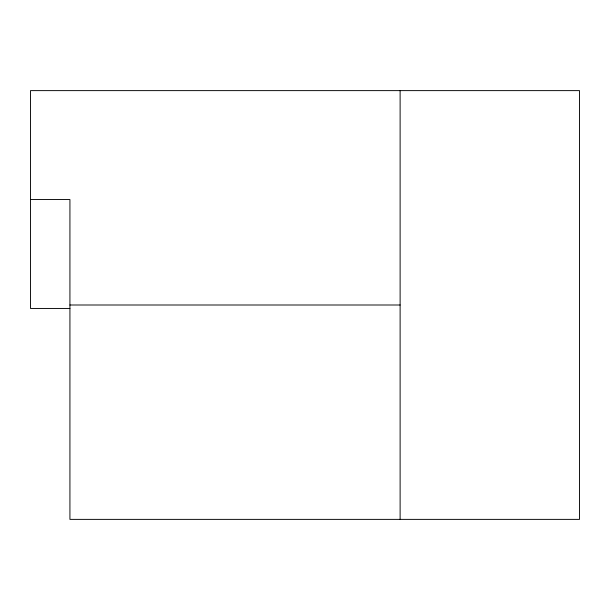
<?xml version="1.0" encoding="UTF-8"?>
<svg xmlns="http://www.w3.org/2000/svg" width="610" height="610" viewBox="0 0 610 610"><rect width="100%" height="100%" fill="white"/><g stroke="black" fill="none" stroke-linecap="round" stroke-linejoin="round"><path stroke-width="0.91" d="M30.5 199.539L69.929 199.539L69.929 519.377L579.5 519.377L579.5 90.623L30.5 90.623L30.5 308.446L69.929 308.446M69.929 305L400.114 305M400.114 90.623L400.114 519.377"/></g></svg>
